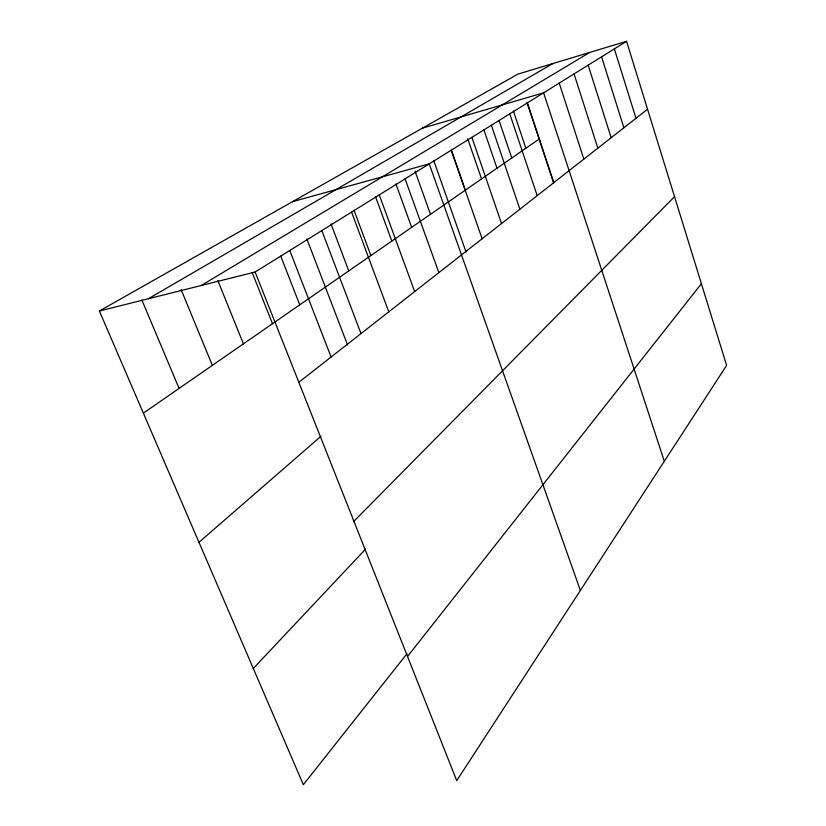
<?xml version="1.0" encoding="UTF-8"?>
<svg xmlns="http://www.w3.org/2000/svg" width="826" height="826" viewBox="0 0 826 826"><rect width="100%" height="100%" fill="white"/><g stroke="black" fill="none" stroke-linecap="round" stroke-linejoin="round"><path stroke-width="1.24" d="M407.517 656.484L701.398 283.71M406.991 653.717L303.349 784.7L99.378 310.999L517.871 74.123L626.573 41.3L726.622 365.412L456.737 780.642L255.12 272.012L626.573 41.3M253.293 668.471L365.639 549.042M353.91 521.247L674.532 196.66M198.983 542.31L321.066 436.19M298.826 382.283L647.543 109.238M143.363 413.145L539.347 138.923M201.276 285.486L589.692 52.441M148.381 298.723L552.749 63.592M422.313 128.216L543.611 92.822L664.321 461.269M292.569 201.647L429.241 163.858L580.368 590.425M99.378 310.999L255.12 272.012M141.886 300.065L179.087 388.406M181.101 289.575L212.365 365.36M217.847 280.603L243.422 343.853M252.188 272.58L272.487 323.72M280.757 256.163L299.745 304.846M289.771 250.484L331.092 357.018M306.88 238.962L347.591 345.072M321.83 230.568L360.993 333.611M330.999 223.836L348.779 270.897M351.587 212.086L388.778 311.846M354.013 210.217L370.895 255.575M379.268 194.895L414.673 291.578M375.531 196.702L391.823 241.078M395.912 183.888L411.658 227.346M405.091 178.86L438.864 272.642M415.055 171.199L430.47 214.316M433.836 160.843L466.05 252.033M451.523 150.518L465.358 190.156M451.213 150.208L482.126 238.755M467.722 138.83L481.568 178.943M471.894 137.374L501.558 223.547M483.788 129.517L497.015 168.236M491.377 125.273L519.884 209.195M499.131 120.648L511.759 158.024M509.766 113.854L537.199 195.638M513.39 110.983L525.863 148.267M527.195 102.248L553.874 182.783M527.153 103.054L553.585 182.814M559.233 83.127L583.848 159.119M574.06 73.917L597.848 148.153M588.153 65.161L611.178 137.715M601.576 56.829L623.878 127.772M614.368 48.879L635.989 118.294"/></g></svg>
